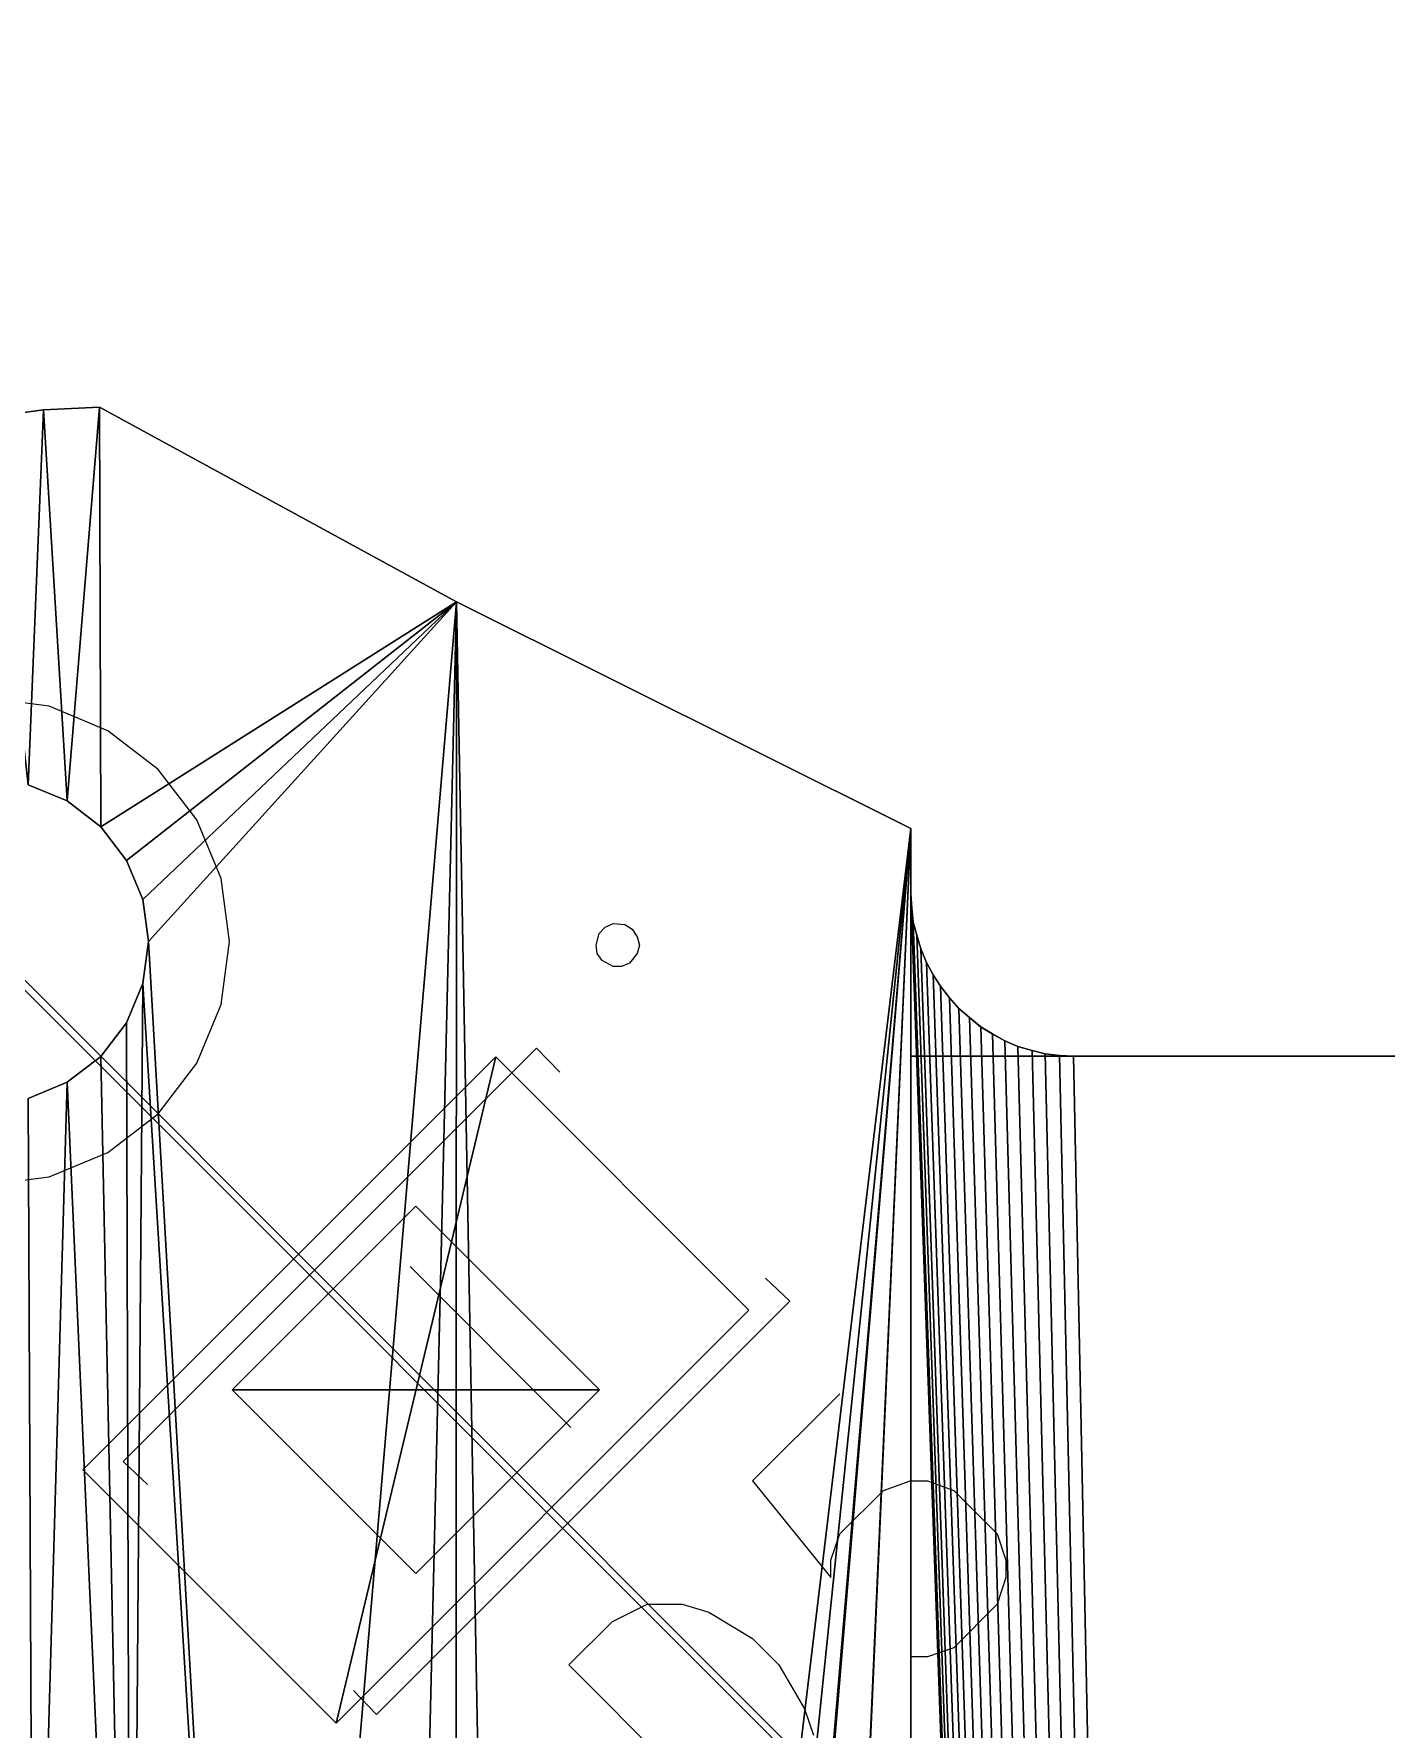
# Model space of a CAD drawing. Header units: metres. Extents: x 0 to 132, y 0 to 132.
# Drawn here: x 49.08 to 53.24, y 80.21 to 85.43 of the extents above; entities that cross this region are included whole.
import ezdxf

# ---------------------------------------------------------------- set-up
doc = ezdxf.new("R2010")
doc.units = ezdxf.units.M

msp = doc.modelspace()

# ---------------------------------------------------------------- linework, layer by layer
at = {"layer": 'Group#119'}
msp.add_line((37.4947, 94.0675, 8), (65.779, 65.7832, 8), dxfattribs=at)
at = {"layer": 'Group#28'}
for p, q in [((49.1065, 84.2704, 6.5), (48.9329, 84.2471, 6.5)), ((49.2788, 84.2788, 6.5), (49.1065, 84.2704, 6.5)), ((50.3785, 83.679, 6.5), (49.2788, 84.2788, 6.5)), ((51.7786, 82.9805, 6.5), (50.3785, 83.679, 6.5)), ((51.7786, 82.7795, 6.5), (51.7786, 82.9805, 6.5)), ((51.7786, 82.7795, 6.5), (51.7813, 82.7364, 6.5)), ((51.7813, 82.7364, 6.5), (51.7855, 82.6923, 6.5)), ((51.7855, 82.6923, 6.5), (51.7965, 82.6525, 6.5)), ((51.7965, 82.6525, 6.5), (51.8089, 82.6098, 6.5)), ((51.8089, 82.6098, 6.5), (51.8268, 82.5685, 6.5)), ((51.8268, 82.5685, 6.5), (51.8475, 82.5301, 6.5)), ((51.8475, 82.5301, 6.5), (51.8695, 82.4954, 6.5)), ((51.8695, 82.4954, 6.5), (51.8971, 82.4594, 6.5)), ((51.8971, 82.4594, 6.5), (51.926, 82.4267, 6.5)), ((51.926, 82.4267, 6.5), (51.9591, 82.3988, 6.5)), ((51.9591, 82.3988, 6.5), (51.9935, 82.3699, 6.5)), ((51.9935, 82.3699, 6.5), (52.0294, 82.348, 6.5)), ((52.0294, 82.348, 6.5), (52.068, 82.3271, 6.5)), ((52.068, 82.3271, 6.5), (52.1079, 82.3096, 6.5)), ((52.1079, 82.3096, 6.5), (52.152, 82.2968, 6.5)), ((52.152, 82.2968, 6.5), (52.192, 82.2874, 6.5)), ((52.192, 82.2874, 6.5), (52.2361, 82.2817, 6.5)), ((52.2361, 82.2817, 6.5), (52.2788, 82.2793, 6.5)), ((59.7795, 82.2793, 6.5), (52.2788, 82.2793, 6.5))]:
    msp.add_line(p, q, dxfattribs=at)
at = {"layer": 'Group#29'}
for p, q in [((49.1236, 83.3572, 8), (48.9295, 83.3827, 8)), ((49.1236, 83.3572, 6.5), (48.9295, 83.3827, 6.5)), ((49.3045, 83.2822, 8), (49.1236, 83.3572, 8)), ((49.3045, 83.2822, 6.5), (49.1236, 83.3572, 6.5)), ((49.4598, 83.163, 8), (49.3045, 83.2822, 8)), ((49.4598, 83.163, 6.5), (49.3045, 83.2822, 6.5)), ((49.579, 83.0077, 8), (49.4598, 83.163, 8)), ((49.579, 83.0077, 6.5), (49.4598, 83.163, 6.5)), ((49.6539, 82.8268, 8), (49.579, 83.0077, 8)), ((49.6539, 82.8268, 6.5), (49.579, 83.0077, 6.5)), ((49.6795, 82.6327, 8), (49.6539, 82.8268, 8)), ((49.6795, 82.6327, 6.5), (49.6539, 82.8268, 6.5)), ((48.9295, 82.6327, 8), (49.1062, 82.4559, 8)), ((49.6539, 82.4386, 8), (49.6795, 82.6327, 8)), ((49.6539, 82.4386, 6.5), (49.6795, 82.6327, 6.5)), ((49.579, 82.2577, 8), (49.6539, 82.4386, 8)), ((49.579, 82.2577, 6.5), (49.6539, 82.4386, 6.5)), ((49.4598, 82.1024, 8), (49.579, 82.2577, 8)), ((49.4598, 82.1024, 6.5), (49.579, 82.2577, 6.5)), ((49.3045, 81.9832, 8), (49.4598, 82.1024, 8)), ((49.3045, 81.9832, 6.5), (49.4598, 82.1024, 6.5)), ((49.1236, 81.9083, 8), (49.3045, 81.9832, 8)), ((49.1236, 81.9083, 6.5), (49.3045, 81.9832, 6.5)), ((48.9295, 81.8827, 8), (49.1236, 81.9083, 8)), ((48.9295, 81.8827, 6.5), (49.1236, 81.9083, 6.5))]:
    msp.add_line(p, q, dxfattribs=at)
at = {"layer": 'Group#32'}
msp.add_line((37.4816, 94.0503, 8), (65.7659, 65.7659, 8), dxfattribs=at)
at = {"layer": 'Group#5'}
for p, q in [((49.1065, 84.2704, 8), (48.9331, 84.2471, 8)), ((49.2791, 84.2788, 8), (49.1065, 84.2704, 8)), ((50.3786, 83.679, 8), (49.2791, 84.2788, 8)), ((51.7789, 82.9805, 8), (50.3786, 83.679, 8)), ((51.7789, 82.7795, 8), (51.7789, 82.9805, 8)), ((51.7789, 82.7795, 8), (51.7813, 82.7364, 8)), ((51.7813, 82.7364, 8), (51.7856, 82.6923, 8)), ((50.8088, 82.622, 8), (50.8182, 82.658, 8)), ((50.8182, 82.658, 8), (50.8363, 82.6772, 8)), ((50.8363, 82.6772, 8), (50.861, 82.6884, 8)), ((50.861, 82.6884, 8), (50.897, 82.6856, 8)), ((50.897, 82.6856, 8), (50.9202, 82.6705, 8)), ((50.9202, 82.6705, 8), (50.9354, 82.6472, 8)), ((51.7856, 82.6923, 8), (51.7965, 82.6525, 8)), ((51.7965, 82.6525, 8), (51.8092, 82.6098, 8)), ((50.8126, 82.596, 8), (50.8088, 82.622, 8)), ((50.8277, 82.5742, 8), (50.8126, 82.596, 8)), ((50.9354, 82.596, 8), (50.9121, 82.5657, 8)), ((50.9354, 82.6472, 8), (50.9421, 82.622, 8)), ((50.9421, 82.622, 8), (50.9354, 82.596, 8)), ((51.8092, 82.6098, 8), (51.8268, 82.5685, 8)), ((50.861, 82.5561, 8), (50.8277, 82.5742, 8)), ((50.8871, 82.5561, 8), (50.861, 82.5561, 8)), ((50.9121, 82.5657, 8), (50.8871, 82.5561, 8)), ((51.8268, 82.5685, 8), (51.8476, 82.5301, 8)), ((51.8476, 82.5301, 8), (51.8695, 82.4954, 8)), ((51.8695, 82.4954, 8), (51.8974, 82.4594, 8)), ((51.8974, 82.4594, 8), (51.9264, 82.4267, 8)), ((51.9264, 82.4267, 8), (51.9591, 82.3988, 8)), ((51.9591, 82.3988, 8), (51.9937, 82.3699, 8)), ((51.9937, 82.3699, 8), (52.0297, 82.348, 8)), ((52.0297, 82.348, 8), (52.0681, 82.3271, 8)), ((49.3522, 81.0318, 8), (50.6253, 82.3039, 8)), ((50.6253, 82.3039, 8), (50.697, 82.2309, 8)), ((52.0681, 82.3271, 8), (52.1081, 82.3096, 8)), ((52.1081, 82.3096, 8), (52.1522, 82.2968, 8)), ((52.1522, 82.2968, 8), (52.192, 82.2874, 8)), ((52.192, 82.2874, 8), (52.2361, 82.2817, 8)), ((52.2361, 82.2817, 8), (52.2791, 82.2793, 8)), ((59.7795, 82.2793, 8), (52.2791, 82.2793, 8)), ((50.2365, 81.6316, 8), (50.7314, 81.1365, 8)), ((51.4053, 81.5253, 8), (51.3309, 81.5956, 8)), ((50.1321, 80.2518, 8), (51.4053, 81.5253, 8)), ((51.5595, 81.2399, 8), (51.2911, 80.9715, 8)), ((49.4266, 80.9601, 8), (49.3522, 81.0318, 8)), ((51.2911, 80.9715, 8), (51.5319, 80.6737, 8)), ((51.5595, 80.8089, 8), (51.6945, 80.9425, 8)), ((51.6945, 80.9425, 8), (51.7762, 80.9715, 8)), ((51.7762, 80.9715, 8), (51.8297, 80.9715, 8)), ((51.8297, 80.9715, 8), (51.9112, 80.9425, 8)), ((51.9112, 80.9425, 8), (52.0445, 80.8089, 8)), ((51.5319, 80.7274, 8), (51.5595, 80.8089, 8)), ((52.0445, 80.8089, 8), (52.0711, 80.7274, 8)), ((51.5319, 80.6737, 8), (51.5319, 80.7274, 8)), ((52.0711, 80.7274, 8), (52.0711, 80.6737, 8)), ((52.0711, 80.6737, 8), (52.0445, 80.5922, 8)), ((50.8596, 80.5386, 8), (50.9657, 80.5922, 8)), ((50.9657, 80.5922, 8), (51.0744, 80.5922, 8)), ((51.0744, 80.5922, 8), (51.1559, 80.5675, 8)), ((51.1559, 80.5675, 8), (51.2911, 80.4864, 8)), ((52.0445, 80.5922, 8), (51.9112, 80.4575, 8)), ((50.7244, 80.4049, 8), (50.8596, 80.5386, 8)), ((51.2911, 80.4864, 8), (51.3722, 80.4049, 8)), ((51.9112, 80.4575, 8), (51.8297, 80.4296, 8)), ((51.2911, 79.8387, 8), (50.7244, 80.4049, 8)), ((51.3722, 80.4049, 8), (51.4508, 80.2697, 8)), ((51.8297, 80.4296, 8), (51.7762, 80.4296, 8)), ((50.0615, 80.3262, 8), (50.1321, 80.2518, 8)), ((51.4508, 80.2697, 8), (51.4783, 80.1886, 8))]:
    msp.add_line(p, q, dxfattribs=at)

# ---------------------------------------------------------------- meshes
at = {"layer": 'Group#103'}
mesh = msp.add_polyface(dxfattribs=at)
corners = [(49.0589, 83.1157, 6.5), (48.9331, 84.2471, 6.5), (49.1065, 84.2704, 6.5), (49.1795, 83.0657, 6.5), (49.2791, 84.2788, 6.5), (49.283, 82.9863, 6.5), (50.3786, 83.679, 6.5), (49.3625, 82.8827, 6.5), (49.4124, 82.7621, 6.5), (49.4295, 82.6327, 6.5), (49.7764, 76.5822, 6.5), (50.1762, 75.08, 6.5), (50.3759, 74.1815, 6.5), (50.5769, 72.9828, 6.5), (51.7789, 82.9805, 6.5), (50.6765, 72.2813, 6.5), (50.7785, 71.1691, 6.5), (50.7785, 70.9984, 6.5), (50.7785, 60.5693, 6.5), (52.9776, 49.0764, 6.5), (51.7789, 82.7795, 6.5), (51.7813, 82.7364, 6.5), (59.2765, 50.6763, 6.5), (59.7795, 82.2793, 6.5), (59.7795, 81.779, 6.5), (63.8589, 48.8394, 6.5), (63.8589, 82.7189, 6.5), (64.0186, 83.0289, 6.5), (64.0186, 48.5293, 6.5), (64.1097, 83.2494, 6.5), (64.1097, 48.3088, 6.5), (64.2087, 83.5386, 6.5), (64.2087, 48.0194, 6.5), (64.3491, 84.0802, 6.5), (64.3491, 47.4779, 6.5), (64.4582, 84.5804, 6.5), (64.4582, 46.9776, 6.5), (64.5188, 84.9, 6.5), (64.5188, 46.6579, 6.5), (64.5877, 85.3092, 6.5), (49.0762, 78.5804, 6.5), (49.0589, 82.1498, 6.5), (49.1795, 82.1997, 6.5), (49.3754, 77.7813, 6.5), (49.283, 82.2792, 6.5), (49.3625, 82.3827, 6.5), (49.4124, 82.5033, 6.5)]
mesh.append_faces([[corners[k] for k in face] for face in [(0, 2, 3), (3, 4, 5), (5, 6, 7), (7, 6, 8), (8, 6, 9), (10, 6, 11), (11, 6, 12), (12, 6, 13), (13, 14, 15), (15, 14, 16), (16, 14, 17), (40, 42, 43), (43, 46, 10)]], dxfattribs={"vtx0": -1, "vtx1": -1})
mesh.append_faces([[corners[k] for k in face] for face in [(9, 6, 10), (17, 14, 18)]], dxfattribs={"vtx0": -1, "vtx1": -1, "vtx2": -1})
mesh.append_faces([[corners[k] for k in face] for face in [(0, 1, 2), (3, 2, 4), (5, 4, 6), (13, 6, 14), (19, 20, 21), (22, 23, 24), (25, 26, 27), (28, 27, 29), (30, 29, 31), (32, 31, 33), (34, 33, 35), (36, 35, 37), (38, 37, 39), (40, 41, 42), (43, 42, 44), (43, 44, 45), (43, 45, 46), (10, 46, 9)]], dxfattribs={"vtx0": -1, "vtx2": -1})
mesh = msp.add_polyface(dxfattribs=at)
corners = [(49.0589, 82.1498, 8), (49.0762, 78.5804, 8), (49.1795, 82.1997, 8), (49.3754, 77.7813, 8), (49.283, 82.2792, 8), (49.3625, 82.3827, 8), (49.4124, 82.5033, 8), (49.7764, 76.5822, 8), (49.4295, 82.6327, 8), (64.0186, 83.0289, 8), (64.1097, 48.3088, 8), (64.1097, 83.2494, 8), (64.2087, 48.0194, 8), (64.2087, 83.5386, 8), (64.3491, 47.4779, 8), (64.3491, 84.0802, 8), (64.4582, 46.9776, 8), (64.4582, 84.5804, 8), (64.5188, 46.6579, 8), (64.5188, 84.9, 8), (64.5877, 46.2486, 8), (64.5877, 85.3092, 8), (51.7789, 82.7795, 8), (52.9776, 49.0764, 8), (51.7813, 82.7364, 8), (51.7856, 82.6923, 8), (51.7965, 82.6525, 8), (51.8092, 82.6098, 8), (59.7795, 82.2793, 8), (59.2765, 50.6763, 8), (59.7795, 81.779, 8), (48.9331, 84.2471, 8), (49.0589, 83.1157, 8), (49.1065, 84.2704, 8), (49.1795, 83.0657, 8), (49.2791, 84.2788, 8), (49.283, 82.9863, 8), (50.3786, 83.679, 8), (49.3625, 82.8827, 8), (49.4124, 82.7621, 8), (50.1762, 75.08, 8), (50.3759, 74.1815, 8), (50.5769, 72.9828, 8), (51.7789, 82.9805, 8), (50.6765, 72.2813, 8), (50.7785, 71.1691, 8)]
mesh.append_faces([[corners[k] for k in face] for face in [(0, 1, 2), (2, 3, 4), (4, 3, 5), (5, 3, 6), (6, 7, 8), (9, 10, 11), (11, 12, 13), (13, 14, 15), (15, 16, 17), (17, 18, 19), (19, 20, 21), (22, 23, 24), (24, 23, 25), (25, 23, 26), (26, 23, 27), (28, 29, 30), (31, 32, 33), (33, 34, 35), (35, 36, 37), (37, 42, 43)]], dxfattribs={"vtx0": -1, "vtx1": -1})
mesh.append_faces([[corners[k] for k in face] for face in [(37, 8, 7)]], dxfattribs={"vtx0": -1, "vtx1": -1, "vtx2": -1})
mesh.append_faces([[corners[k] for k in face] for face in [(2, 1, 3), (6, 3, 7), (33, 32, 34), (35, 34, 36), (37, 36, 38), (37, 38, 39), (37, 39, 8), (37, 7, 40), (37, 40, 41), (37, 41, 42), (43, 42, 44), (43, 44, 45)]], dxfattribs={"vtx0": -1, "vtx2": -1})
mesh = msp.add_polyface(dxfattribs=at)
corners = [(49.1795, 49.3666, 6.5), (49.0776, 52.9804, 6.5), (49.3782, 53.7797, 6.5), (49.283, 49.2872, 6.5), (49.3625, 49.1836, 6.5), (49.4124, 49.063, 6.5), (49.7794, 54.9786, 6.5), (49.4295, 48.9336, 6.5), (51.7762, 48.5762, 6.5), (51.7789, 82.7795, 6.5), (52.9776, 49.0764, 6.5), (59.7795, 82.2793, 6.5), (53.7771, 49.3754, 6.5), (54.9758, 49.7764, 6.5), (63.178, 49.7489, 6.5), (63.3103, 81.9484, 6.5), (63.3103, 49.6097, 6.5), (63.488, 82.1592, 6.5), (63.488, 49.3989, 6.5), (63.689, 82.4391, 6.5), (63.689, 49.1188, 6.5), (63.8589, 82.7189, 6.5), (63.8589, 48.8394, 6.5), (64.0186, 83.0289, 6.5), (64.0186, 48.5293, 6.5), (64.1097, 83.2494, 6.5), (64.1097, 48.3088, 6.5), (64.2087, 83.5386, 6.5), (64.2087, 48.0194, 6.5), (64.3491, 84.0802, 6.5), (64.3491, 47.4779, 6.5), (64.4582, 84.5804, 6.5), (64.4582, 46.9776, 6.5), (64.5188, 84.9, 6.5), (64.5188, 46.6579, 6.5), (64.5877, 85.3092, 6.5), (64.5877, 46.2486, 6.5), (49.1065, 47.2877, 6.5), (49.1795, 48.5006, 6.5), (49.2762, 47.278, 6.5), (49.283, 48.58, 6.5), (50.3759, 47.8775, 6.5), (49.3625, 48.6836, 6.5), (49.4124, 48.8042, 6.5), (50.1787, 56.4806, 6.5), (50.3786, 57.3791, 6.5), (50.5798, 58.578, 6.5), (50.6789, 59.2795, 6.5), (50.7785, 60.3888, 6.5)]
mesh.append_faces([[corners[k] for k in face] for face in [(0, 2, 3), (3, 2, 4), (4, 2, 5), (5, 6, 7), (8, 9, 10), (10, 11, 12), (12, 11, 13), (14, 15, 16), (16, 17, 18), (18, 19, 20), (20, 21, 22), (22, 23, 24), (24, 25, 26), (26, 27, 28), (28, 29, 30), (30, 31, 32), (32, 33, 34), (34, 35, 36), (37, 38, 39), (39, 40, 41), (41, 45, 8)]], dxfattribs={"vtx0": -1, "vtx1": -1})
mesh.append_faces([[corners[k] for k in face] for face in [(41, 7, 6)]], dxfattribs={"vtx0": -1, "vtx1": -1, "vtx2": -1})
mesh.append_faces([[corners[k] for k in face] for face in [(0, 1, 2), (5, 2, 6), (39, 38, 40), (41, 40, 42), (41, 42, 43), (41, 43, 7), (41, 6, 44), (41, 44, 45), (8, 45, 46), (8, 46, 47), (8, 47, 48)]], dxfattribs={"vtx0": -1, "vtx2": -1})
mesh = msp.add_polyface(dxfattribs=at)
corners = [(49.1795, 48.5006, 8), (49.2762, 47.278, 8), (49.283, 48.58, 8), (50.3759, 47.8775, 8), (49.3625, 48.6836, 8), (49.4124, 48.8042, 8), (49.4295, 48.9336, 8), (49.7794, 54.9786, 8), (50.1787, 56.4806, 8), (50.3786, 57.3791, 8), (51.7762, 48.5762, 8), (50.5798, 58.578, 8), (50.6789, 59.2795, 8), (50.7785, 60.3888, 8), (50.7785, 60.5693, 8), (50.7785, 70.9984, 8), (63.178, 81.8093, 8), (63.178, 49.7489, 8), (63.3103, 49.6097, 8), (63.3103, 81.9484, 8), (63.488, 49.3989, 8), (63.488, 82.1592, 8), (63.689, 49.1188, 8), (63.689, 82.4391, 8), (63.8589, 48.8394, 8), (63.8589, 82.7189, 8), (64.0186, 48.5293, 8), (64.0186, 83.0289, 8), (64.1097, 48.3088, 8), (64.1097, 83.2494, 8), (64.2087, 48.0194, 8), (64.2087, 83.5386, 8), (64.3491, 47.4779, 8), (64.3491, 84.0802, 8), (64.4582, 46.9776, 8), (64.4582, 84.5804, 8), (64.5188, 46.6579, 8), (64.5188, 84.9, 8), (64.5877, 46.2486, 8), (52.9776, 49.0764, 8), (51.7789, 82.7795, 8), (59.7795, 82.2793, 8), (53.7771, 49.3754, 8), (49.0776, 52.9804, 8), (49.1795, 49.3666, 8), (49.3782, 53.7797, 8), (49.283, 49.2872, 8), (49.3625, 49.1836, 8), (49.4124, 49.063, 8)]
mesh.append_faces([[corners[k] for k in face] for face in [(0, 1, 2), (2, 3, 4), (4, 3, 5), (5, 3, 6), (7, 3, 8), (8, 3, 9), (9, 10, 11), (11, 10, 12), (12, 10, 13), (13, 10, 14), (39, 40, 10), (43, 44, 45), (45, 48, 7)]], dxfattribs={"vtx0": -1, "vtx1": -1})
mesh.append_faces([[corners[k] for k in face] for face in [(6, 3, 7), (14, 10, 15)]], dxfattribs={"vtx0": -1, "vtx1": -1, "vtx2": -1})
mesh.append_faces([[corners[k] for k in face] for face in [(2, 1, 3), (9, 3, 10), (16, 17, 18), (19, 18, 20), (21, 20, 22), (23, 22, 24), (25, 24, 26), (27, 26, 28), (29, 28, 30), (31, 30, 32), (33, 32, 34), (35, 34, 36), (37, 36, 38), (41, 39, 42), (45, 44, 46), (45, 46, 47), (45, 47, 48), (7, 48, 6)]], dxfattribs={"vtx0": -1, "vtx2": -1})
mesh = msp.add_polyface(dxfattribs=at)
corners = [(48.9331, 84.2471, 8), (49.1065, 84.2704, 6.5), (48.9331, 84.2471, 6.5), (49.1065, 84.2704, 8)]
mesh.append_faces([[corners[k] for k in face] for face in [(0, 1, 2), (1, 0, 3)]], dxfattribs={"vtx0": -1})
mesh = msp.add_polyface(dxfattribs=at)
corners = [(49.1065, 84.2704, 8), (49.2791, 84.2788, 6.5), (49.1065, 84.2704, 6.5), (49.2791, 84.2788, 8)]
mesh.append_faces([[corners[k] for k in face] for face in [(0, 1, 2), (1, 0, 3)]], dxfattribs={"vtx0": -1})
mesh = msp.add_polyface(dxfattribs=at)
corners = [(49.2791, 84.2788, 8), (50.3786, 83.679, 6.5), (49.2791, 84.2788, 6.5), (50.3786, 83.679, 8)]
mesh.append_faces([[corners[k] for k in face] for face in [(0, 1, 2), (1, 0, 3)]], dxfattribs={"vtx0": -1})
mesh = msp.add_polyface(dxfattribs=at)
corners = [(50.3786, 83.679, 8), (51.7789, 82.9805, 6.5), (50.3786, 83.679, 6.5), (51.7789, 82.9805, 8)]
mesh.append_faces([[corners[k] for k in face] for face in [(0, 1, 2), (1, 0, 3)]], dxfattribs={"vtx0": -1})
mesh = msp.add_polyface(dxfattribs=at)
corners = [(49.1795, 83.0657, 8), (49.0589, 83.1157, 6.5), (49.1795, 83.0657, 6.5), (49.0589, 83.1157, 8)]
mesh.append_faces([[corners[k] for k in face] for face in [(0, 1, 2), (1, 0, 3)]], dxfattribs={"vtx0": -1})
mesh = msp.add_polyface(dxfattribs=at)
corners = [(49.283, 82.9863, 8), (49.1795, 83.0657, 6.5), (49.283, 82.9863, 6.5), (49.1795, 83.0657, 8)]
mesh.append_faces([[corners[k] for k in face] for face in [(0, 1, 2), (1, 0, 3)]], dxfattribs={"vtx0": -1})
mesh = msp.add_polyface(dxfattribs=at)
corners = [(59.7795, 81.779, 8), (60.3888, 50.7783, 8), (59.7852, 81.6922, 8), (51.8092, 82.6098, 8), (52.9776, 49.0764, 8), (51.8268, 82.5685, 8), (51.8476, 82.5301, 8), (51.8695, 82.4954, 8), (51.8974, 82.4594, 8), (51.9264, 82.4267, 8), (51.9591, 82.3988, 8), (51.9937, 82.3699, 8), (52.0297, 82.348, 8), (52.0681, 82.3271, 8), (52.1081, 82.3096, 8), (52.1522, 82.2968, 8), (52.192, 82.2874, 8), (52.2361, 82.2817, 8), (52.2791, 82.2793, 8), (59.7795, 82.2793, 8), (51.7789, 82.9805, 8), (50.7785, 71.1691, 8), (51.7762, 48.5762, 8), (51.7789, 82.7795, 8), (48.8395, 67.6992, 8), (49.1193, 63.6892, 8), (49.1193, 67.8702, 8), (49.3987, 63.488, 8), (49.3987, 68.0699, 8), (49.6097, 63.3103, 8), (49.6097, 68.2478, 8), (49.7491, 63.178, 8), (49.7491, 68.3801, 8), (49.9198, 63.0002, 8), (49.9198, 68.5579, 8), (50.0493, 62.8486, 8), (50.0493, 68.711, 8), (50.1787, 62.6805, 8), (50.1787, 68.8774, 8), (50.3275, 62.46, 8), (50.3275, 69.0994, 8), (50.4395, 62.2795, 8), (50.4395, 69.2786, 8), (50.529, 62.0989, 8), (50.529, 69.4591, 8), (50.6007, 61.9184, 8), (50.6007, 69.63, 8), (50.6789, 61.629, 8), (50.6789, 69.929, 8), (50.7192, 61.3906, 8), (50.7192, 70.1686, 8), (50.77, 60.9097, 8), (50.77, 70.6484, 8), (50.7785, 60.5693, 8), (50.7785, 70.9984, 8)]
mesh.append_faces([[corners[k] for k in face] for face in [(0, 1, 2), (3, 4, 5), (5, 4, 6), (6, 4, 7), (7, 4, 8), (8, 4, 9), (9, 4, 10), (10, 4, 11), (11, 4, 12), (12, 4, 13), (13, 4, 14), (14, 4, 15), (15, 4, 16), (16, 4, 17), (17, 4, 18), (18, 4, 19), (20, 22, 23), (24, 25, 26), (26, 27, 28), (28, 29, 30), (30, 31, 32), (32, 33, 34), (34, 35, 36), (36, 37, 38), (38, 39, 40), (40, 41, 42), (42, 43, 44), (44, 45, 46), (46, 47, 48), (48, 49, 50), (50, 51, 52), (52, 53, 54)]], dxfattribs={"vtx0": -1, "vtx1": -1})
mesh.append_faces([[corners[k] for k in face] for face in [(20, 21, 22)]], dxfattribs={"vtx0": -1, "vtx1": -1, "vtx2": -1})
mesh = msp.add_polyface(dxfattribs=at)
corners = [(50.7785, 60.3888, 6.5), (51.7789, 82.9805, 6.5), (51.7762, 48.5762, 6.5), (54.9758, 49.7764, 6.5), (59.7795, 82.2793, 6.5), (56.4779, 50.1761, 6.5), (57.3765, 50.3759, 6.5), (58.5753, 50.5771, 6.5), (59.2765, 50.6763, 6.5), (59.7795, 81.779, 6.5), (60.3888, 50.7783, 6.5), (60.4372, 80.8416, 6.5), (60.5695, 50.7783, 6.5), (60.6051, 80.7961, 6.5), (60.9095, 50.77, 6.5), (60.9195, 80.788, 6.5), (61.3894, 50.719, 6.5), (61.6289, 80.879, 6.5), (61.6289, 50.6791, 6.5), (61.9281, 80.9587, 6.5), (61.9186, 50.6005, 6.5), (62.0988, 50.5289, 6.5), (62.2795, 81.1189, 6.5), (62.2795, 50.4393, 6.5), (62.4586, 81.2304, 6.5), (62.4586, 50.3277, 6.5), (62.6805, 81.3792, 6.5), (62.6805, 50.1788, 6.5), (62.8474, 81.5101, 6.5), (62.8474, 50.0493, 6.5), (63.0002, 81.6397, 6.5), (63.0002, 49.9198, 6.5), (63.178, 81.8093, 6.5), (63.178, 49.7489, 6.5), (49.1193, 63.6892, 6.5), (49.1193, 67.8702, 6.5), (49.3987, 68.0699, 6.5), (49.3987, 63.488, 6.5), (49.6097, 68.2478, 6.5), (49.6097, 63.3103, 6.5), (49.7491, 68.3801, 6.5), (49.7491, 63.178, 6.5), (49.9198, 68.5579, 6.5), (49.9198, 63.0002, 6.5), (50.0493, 68.711, 6.5), (50.0493, 62.8486, 6.5), (50.1787, 68.8774, 6.5), (50.1787, 62.6805, 6.5), (50.3275, 69.0994, 6.5), (50.3275, 62.46, 6.5), (50.4395, 69.2786, 6.5), (50.4395, 62.2795, 6.5), (50.529, 69.4591, 6.5), (50.529, 62.0989, 6.5), (50.6007, 69.63, 6.5), (50.6007, 61.9184, 6.5), (50.6789, 69.929, 6.5), (50.6789, 61.629, 6.5), (50.7192, 70.1686, 6.5), (50.7192, 61.3906, 6.5), (50.77, 70.6484, 6.5), (50.77, 60.9097, 6.5), (50.7785, 70.9984, 6.5), (50.7785, 60.5693, 6.5)]
mesh.append_faces([[corners[k] for k in face] for face in [(3, 4, 5), (5, 4, 6), (6, 4, 7), (7, 4, 8), (8, 9, 10), (10, 11, 12), (12, 13, 14), (14, 15, 16), (16, 17, 18), (18, 19, 20), (20, 19, 21), (21, 22, 23), (23, 24, 25), (25, 26, 27), (27, 28, 29), (29, 30, 31), (31, 32, 33), (34, 36, 37), (37, 38, 39), (39, 40, 41), (41, 42, 43), (43, 44, 45), (45, 46, 47), (47, 48, 49), (49, 50, 51), (51, 52, 53), (53, 54, 55), (55, 56, 57), (57, 58, 59), (59, 60, 61), (61, 62, 63)]], dxfattribs={"vtx0": -1, "vtx1": -1})
mesh.append_faces([[corners[k] for k in face] for face in [(0, 1, 2)]], dxfattribs={"vtx0": -1, "vtx1": -1, "vtx2": -1})
mesh.append_faces([[corners[k] for k in face] for face in [(34, 35, 36)]], dxfattribs={"vtx0": -1, "vtx2": -1})
mesh = msp.add_polyface(dxfattribs=at)
corners = [(49.283, 82.9863, 8), (49.3625, 82.8827, 6.5), (49.3625, 82.8827, 8), (49.283, 82.9863, 6.5)]
mesh.append_faces([[corners[k] for k in face] for face in [(0, 1, 2), (1, 0, 3)]], dxfattribs={"vtx0": -1})
mesh = msp.add_polyface(dxfattribs=at)
corners = [(50.7785, 60.5693, 6.5), (51.7789, 82.9805, 6.5), (50.7785, 60.3888, 6.5), (51.7762, 48.5762, 6.5), (51.7789, 82.7795, 6.5), (52.9776, 49.0764, 6.5), (51.7813, 82.7364, 6.5), (51.7856, 82.6923, 6.5), (51.7965, 82.6525, 6.5), (51.8092, 82.6098, 6.5), (51.8268, 82.5685, 6.5), (51.8476, 82.5301, 6.5), (51.8695, 82.4954, 6.5), (51.8974, 82.4594, 6.5), (51.9264, 82.4267, 6.5), (51.9591, 82.3988, 6.5), (51.9937, 82.3699, 6.5), (52.0297, 82.348, 6.5), (52.0681, 82.3271, 6.5), (52.1081, 82.3096, 6.5), (52.1522, 82.2968, 6.5), (52.192, 82.2874, 6.5), (52.2361, 82.2817, 6.5), (52.2791, 82.2793, 6.5), (59.7795, 82.2793, 6.5), (49.3987, 63.488, 6.5), (49.3987, 68.0699, 6.5), (49.6097, 68.2478, 6.5), (49.6097, 63.3103, 6.5), (49.7491, 68.3801, 6.5), (49.7491, 63.178, 6.5), (49.9198, 68.5579, 6.5), (49.9198, 63.0002, 6.5), (50.0493, 68.711, 6.5), (50.0493, 62.8486, 6.5), (50.1787, 68.8774, 6.5), (50.1787, 62.6805, 6.5), (50.3275, 69.0994, 6.5), (50.3275, 62.46, 6.5), (50.4395, 69.2786, 6.5), (50.4395, 62.2795, 6.5), (50.529, 69.4591, 6.5), (50.529, 62.0989, 6.5), (50.6007, 69.63, 6.5), (50.6007, 61.9184, 6.5), (50.6789, 69.929, 6.5), (50.6789, 61.629, 6.5), (50.7192, 70.1686, 6.5), (50.7192, 61.3906, 6.5), (50.77, 70.6484, 6.5), (50.77, 60.9097, 6.5), (50.7785, 70.9984, 6.5)]
mesh.append_faces([[corners[k] for k in face] for face in [(0, 1, 2)]], dxfattribs={"vtx0": -1, "vtx1": -1})
mesh.append_faces([[corners[k] for k in face] for face in [(3, 1, 4), (5, 6, 7), (5, 7, 8), (5, 8, 9), (5, 9, 10), (5, 10, 11), (5, 11, 12), (5, 12, 13), (5, 13, 14), (5, 14, 15), (5, 15, 16), (5, 16, 17), (5, 17, 18), (5, 18, 19), (5, 19, 20), (5, 20, 21), (5, 21, 22), (5, 22, 23), (5, 23, 24), (25, 26, 27), (28, 27, 29), (30, 29, 31), (32, 31, 33), (34, 33, 35), (36, 35, 37), (38, 37, 39), (40, 39, 41), (42, 41, 43), (44, 43, 45), (46, 45, 47), (48, 47, 49), (50, 49, 51)]], dxfattribs={"vtx0": -1, "vtx2": -1})
mesh = msp.add_polyface(dxfattribs=at)
corners = [(51.7789, 82.9805, 6.5), (51.7789, 82.7795, 8), (51.7789, 82.7795, 6.5), (51.7789, 82.9805, 8)]
mesh.append_faces([[corners[k] for k in face] for face in [(0, 1, 2), (1, 0, 3)]], dxfattribs={"vtx0": -1})
mesh = msp.add_polyface(dxfattribs=at)
corners = [(49.3625, 82.8827, 8), (49.4124, 82.7621, 6.5), (49.4124, 82.7621, 8), (49.3625, 82.8827, 6.5)]
mesh.append_faces([[corners[k] for k in face] for face in [(0, 1, 2), (1, 0, 3)]], dxfattribs={"vtx0": -1})
mesh = msp.add_polyface(dxfattribs=at)
corners = [(49.4124, 82.7621, 8), (49.4295, 82.6327, 6.5), (49.4295, 82.6327, 8), (49.4124, 82.7621, 6.5)]
mesh.append_faces([[corners[k] for k in face] for face in [(0, 1, 2), (1, 0, 3)]], dxfattribs={"vtx0": -1})
mesh = msp.add_polyface(dxfattribs=at)
corners = [(51.7789, 82.7795, 6.5), (51.7813, 82.7364, 8), (51.7813, 82.7364, 6.5), (51.7789, 82.7795, 8)]
mesh.append_faces([[corners[k] for k in face] for face in [(0, 1, 2), (1, 0, 3)]], dxfattribs={"vtx0": -1})
mesh = msp.add_polyface(dxfattribs=at)
corners = [(51.7813, 82.7364, 6.5), (51.7856, 82.6923, 8), (51.7856, 82.6923, 6.5), (51.7813, 82.7364, 8)]
mesh.append_faces([[corners[k] for k in face] for face in [(0, 1, 2), (1, 0, 3)]], dxfattribs={"vtx0": -1})
mesh = msp.add_polyface(dxfattribs=at)
corners = [(51.7856, 82.6923, 6.5), (51.7965, 82.6525, 8), (51.7965, 82.6525, 6.5), (51.7856, 82.6923, 8)]
mesh.append_faces([[corners[k] for k in face] for face in [(0, 1, 2), (1, 0, 3)]], dxfattribs={"vtx0": -1})
mesh = msp.add_polyface(dxfattribs=at)
corners = [(51.7965, 82.6525, 6.5), (51.8092, 82.6098, 8), (51.8092, 82.6098, 6.5), (51.7965, 82.6525, 8)]
mesh.append_faces([[corners[k] for k in face] for face in [(0, 1, 2), (1, 0, 3)]], dxfattribs={"vtx0": -1})
mesh = msp.add_polyface(dxfattribs=at)
corners = [(49.4295, 82.6327, 8), (49.4124, 82.5033, 6.5), (49.4124, 82.5033, 8), (49.4295, 82.6327, 6.5)]
mesh.append_faces([[corners[k] for k in face] for face in [(0, 1, 2), (1, 0, 3)]], dxfattribs={"vtx0": -1})
mesh = msp.add_polyface(dxfattribs=at)
corners = [(51.8092, 82.6098, 6.5), (51.8268, 82.5685, 8), (51.8268, 82.5685, 6.5), (51.8092, 82.6098, 8)]
mesh.append_faces([[corners[k] for k in face] for face in [(0, 1, 2), (1, 0, 3)]], dxfattribs={"vtx0": -1})
mesh = msp.add_polyface(dxfattribs=at)
corners = [(51.8268, 82.5685, 6.5), (51.8476, 82.5301, 8), (51.8476, 82.5301, 6.5), (51.8268, 82.5685, 8)]
mesh.append_faces([[corners[k] for k in face] for face in [(0, 1, 2), (1, 0, 3)]], dxfattribs={"vtx0": -1})
mesh = msp.add_polyface(dxfattribs=at)
corners = [(49.4124, 82.5033, 8), (49.3625, 82.3827, 6.5), (49.3625, 82.3827, 8), (49.4124, 82.5033, 6.5)]
mesh.append_faces([[corners[k] for k in face] for face in [(0, 1, 2), (1, 0, 3)]], dxfattribs={"vtx0": -1})
mesh = msp.add_polyface(dxfattribs=at)
corners = [(51.8476, 82.5301, 6.5), (51.8695, 82.4954, 8), (51.8695, 82.4954, 6.5), (51.8476, 82.5301, 8)]
mesh.append_faces([[corners[k] for k in face] for face in [(0, 1, 2), (1, 0, 3)]], dxfattribs={"vtx0": -1})
mesh = msp.add_polyface(dxfattribs=at)
corners = [(51.8695, 82.4954, 6.5), (51.8974, 82.4594, 8), (51.8974, 82.4594, 6.5), (51.8695, 82.4954, 8)]
mesh.append_faces([[corners[k] for k in face] for face in [(0, 1, 2), (1, 0, 3)]], dxfattribs={"vtx0": -1})
mesh = msp.add_polyface(dxfattribs=at)
corners = [(51.8974, 82.4594, 6.5), (51.9264, 82.4267, 8), (51.9264, 82.4267, 6.5), (51.8974, 82.4594, 8)]
mesh.append_faces([[corners[k] for k in face] for face in [(0, 1, 2), (1, 0, 3)]], dxfattribs={"vtx0": -1})
mesh = msp.add_polyface(dxfattribs=at)
corners = [(51.9264, 82.4267, 8), (51.9591, 82.3988, 6.5), (51.9264, 82.4267, 6.5), (51.9591, 82.3988, 8)]
mesh.append_faces([[corners[k] for k in face] for face in [(0, 1, 2), (1, 0, 3)]], dxfattribs={"vtx0": -1})
mesh = msp.add_polyface(dxfattribs=at)
corners = [(51.9591, 82.3988, 8), (51.9937, 82.3699, 6.5), (51.9591, 82.3988, 6.5), (51.9937, 82.3699, 8)]
mesh.append_faces([[corners[k] for k in face] for face in [(0, 1, 2), (1, 0, 3)]], dxfattribs={"vtx0": -1})
mesh = msp.add_polyface(dxfattribs=at)
corners = [(49.3625, 82.3827, 8), (49.283, 82.2792, 6.5), (49.283, 82.2792, 8), (49.3625, 82.3827, 6.5)]
mesh.append_faces([[corners[k] for k in face] for face in [(0, 1, 2), (1, 0, 3)]], dxfattribs={"vtx0": -1})
mesh = msp.add_polyface(dxfattribs=at)
corners = [(51.9937, 82.3699, 8), (52.0297, 82.348, 6.5), (51.9937, 82.3699, 6.5), (52.0297, 82.348, 8)]
mesh.append_faces([[corners[k] for k in face] for face in [(0, 1, 2), (1, 0, 3)]], dxfattribs={"vtx0": -1})
mesh = msp.add_polyface(dxfattribs=at)
corners = [(52.0297, 82.348, 8), (52.0681, 82.3271, 6.5), (52.0297, 82.348, 6.5), (52.0681, 82.3271, 8)]
mesh.append_faces([[corners[k] for k in face] for face in [(0, 1, 2), (1, 0, 3)]], dxfattribs={"vtx0": -1})
mesh = msp.add_polyface(dxfattribs=at)
corners = [(52.0681, 82.3271, 8), (52.1081, 82.3096, 6.5), (52.0681, 82.3271, 6.5), (52.1081, 82.3096, 8)]
mesh.append_faces([[corners[k] for k in face] for face in [(0, 1, 2), (1, 0, 3)]], dxfattribs={"vtx0": -1})
mesh = msp.add_polyface(dxfattribs=at)
corners = [(52.1081, 82.3096, 8), (52.1522, 82.2968, 6.5), (52.1081, 82.3096, 6.5), (52.1522, 82.2968, 8)]
mesh.append_faces([[corners[k] for k in face] for face in [(0, 1, 2), (1, 0, 3)]], dxfattribs={"vtx0": -1})
mesh = msp.add_polyface(dxfattribs=at)
corners = [(52.1522, 82.2968, 8), (52.192, 82.2874, 6.5), (52.1522, 82.2968, 6.5), (52.192, 82.2874, 8)]
mesh.append_faces([[corners[k] for k in face] for face in [(0, 1, 2), (1, 0, 3)]], dxfattribs={"vtx0": -1})
mesh = msp.add_polyface(dxfattribs=at)
corners = [(52.192, 82.2874, 8), (52.2361, 82.2817, 6.5), (52.192, 82.2874, 6.5), (52.2361, 82.2817, 8)]
mesh.append_faces([[corners[k] for k in face] for face in [(0, 1, 2), (1, 0, 3)]], dxfattribs={"vtx0": -1})
mesh = msp.add_polyface(dxfattribs=at)
corners = [(50.7785, 70.9984, 8), (51.7762, 48.5762, 8), (50.7785, 71.1691, 8), (60.3888, 50.7783, 8), (59.7795, 81.779, 8), (59.2765, 50.6763, 8), (60.4372, 80.8416, 8), (60.5695, 50.7783, 8), (60.6051, 80.7961, 8), (60.9095, 50.77, 8), (60.9195, 80.788, 8), (61.3894, 50.719, 8), (61.3894, 80.8392, 8), (61.6289, 50.6791, 8), (61.6289, 80.879, 8), (61.9186, 50.6005, 8), (61.9281, 80.9587, 8), (62.0988, 50.5289, 8), (62.0988, 81.0294, 8), (62.2795, 50.4393, 8), (62.2795, 81.1189, 8), (62.4586, 50.3277, 8), (62.4586, 81.2304, 8), (62.6805, 50.1788, 8), (62.6805, 81.3792, 8), (62.8474, 50.0493, 8), (62.8474, 81.5101, 8), (63.0002, 49.9198, 8), (63.0002, 81.6397, 8), (63.178, 49.7489, 8), (59.7795, 82.2793, 8), (53.7771, 49.3754, 8), (54.9758, 49.7764, 8), (56.4779, 50.1761, 8), (57.3765, 50.3759, 8), (58.5753, 50.5771, 8), (49.1193, 67.8702, 8), (49.1193, 63.6892, 8), (49.3987, 63.488, 8), (49.3987, 68.0699, 8), (49.6097, 63.3103, 8), (49.6097, 68.2478, 8), (49.7491, 63.178, 8), (49.7491, 68.3801, 8), (49.9198, 63.0002, 8), (49.9198, 68.5579, 8), (50.0493, 62.8486, 8), (50.0493, 68.711, 8), (50.1787, 62.6805, 8), (50.1787, 68.8774, 8), (50.3275, 62.46, 8), (50.3275, 69.0994, 8), (50.4395, 62.2795, 8), (50.4395, 69.2786, 8), (50.529, 62.0989, 8), (50.529, 69.4591, 8), (50.6007, 61.9184, 8), (50.6007, 69.63, 8), (50.6789, 61.629, 8), (50.6789, 69.929, 8), (50.7192, 61.3906, 8), (50.7192, 70.1686, 8), (50.77, 60.9097, 8), (50.77, 70.6484, 8), (50.7785, 60.5693, 8)]
mesh.append_faces([[corners[k] for k in face] for face in [(0, 1, 2), (3, 4, 5)]], dxfattribs={"vtx0": -1, "vtx1": -1})
mesh.append_faces([[corners[k] for k in face] for face in [(6, 3, 7), (8, 7, 9), (10, 9, 11), (12, 11, 13), (14, 13, 15), (16, 15, 17), (18, 17, 19), (20, 19, 21), (22, 21, 23), (24, 23, 25), (26, 25, 27), (28, 27, 29), (30, 31, 32), (30, 32, 33), (30, 33, 34), (30, 34, 35), (30, 35, 5), (36, 37, 38), (39, 38, 40), (41, 40, 42), (43, 42, 44), (45, 44, 46), (47, 46, 48), (49, 48, 50), (51, 50, 52), (53, 52, 54), (55, 54, 56), (57, 56, 58), (59, 58, 60), (61, 60, 62), (63, 62, 64)]], dxfattribs={"vtx0": -1, "vtx2": -1})
mesh = msp.add_polyface(dxfattribs=at)
corners = [(49.1795, 82.1997, 8), (49.283, 82.2792, 6.5), (49.1795, 82.1997, 6.5), (49.283, 82.2792, 8)]
mesh.append_faces([[corners[k] for k in face] for face in [(0, 1, 2), (1, 0, 3)]], dxfattribs={"vtx0": -1})
mesh = msp.add_polyface(dxfattribs=at)
corners = [(52.2361, 82.2817, 8), (52.2791, 82.2793, 6.5), (52.2361, 82.2817, 6.5), (52.2791, 82.2793, 8)]
mesh.append_faces([[corners[k] for k in face] for face in [(0, 1, 2), (1, 0, 3)]], dxfattribs={"vtx0": -1})
mesh = msp.add_polyface(dxfattribs=at)
corners = [(52.2791, 82.2793, 8), (59.7795, 82.2793, 6.5), (52.2791, 82.2793, 6.5), (59.7795, 82.2793, 8)]
mesh.append_faces([[corners[k] for k in face] for face in [(0, 1, 2), (1, 0, 3)]], dxfattribs={"vtx0": -1})
mesh = msp.add_polyface(dxfattribs=at)
corners = [(49.0589, 82.1498, 8), (49.1795, 82.1997, 6.5), (49.0589, 82.1498, 6.5), (49.1795, 82.1997, 8)]
mesh.append_faces([[corners[k] for k in face] for face in [(0, 1, 2), (1, 0, 3)]], dxfattribs={"vtx0": -1})
at = {"layer": 'Group#29'}
mesh = msp.add_polyface(dxfattribs=at)
corners = [(49.1795, 83.0657, 6.5), (49.0589, 83.1157, 8), (49.0589, 83.1157, 6.5), (49.1795, 83.0657, 8)]
mesh.append_faces([[corners[k] for k in face] for face in [(0, 1, 2), (1, 0, 3)]], dxfattribs={"vtx0": -1})
mesh = msp.add_polyface(dxfattribs=at)
corners = [(49.283, 82.9863, 8), (49.1795, 83.0657, 6.5), (49.283, 82.9863, 6.5), (49.1795, 83.0657, 8)]
mesh.append_faces([[corners[k] for k in face] for face in [(0, 1, 2), (1, 0, 3)]], dxfattribs={"vtx0": -1})
mesh = msp.add_polyface(dxfattribs=at)
corners = [(49.3625, 82.8827, 8), (49.283, 82.9863, 6.5), (49.3625, 82.8827, 6.5), (49.283, 82.9863, 8)]
mesh.append_faces([[corners[k] for k in face] for face in [(0, 1, 2), (1, 0, 3)]], dxfattribs={"vtx0": -1})
mesh = msp.add_polyface(dxfattribs=at)
corners = [(49.4124, 82.7621, 8), (49.3625, 82.8827, 6.5), (49.4124, 82.7621, 6.5), (49.3625, 82.8827, 8)]
mesh.append_faces([[corners[k] for k in face] for face in [(0, 1, 2), (1, 0, 3)]], dxfattribs={"vtx0": -1})
mesh = msp.add_polyface(dxfattribs=at)
corners = [(49.4295, 82.6327, 8), (49.4124, 82.7621, 6.5), (49.4295, 82.6327, 6.5), (49.4124, 82.7621, 8)]
mesh.append_faces([[corners[k] for k in face] for face in [(0, 1, 2), (1, 0, 3)]], dxfattribs={"vtx0": -1})
mesh = msp.add_polyface(dxfattribs=at)
corners = [(49.4124, 82.5033, 8), (49.4295, 82.6327, 6.5), (49.4124, 82.5033, 6.5), (49.4295, 82.6327, 8)]
mesh.append_faces([[corners[k] for k in face] for face in [(0, 1, 2), (1, 0, 3)]], dxfattribs={"vtx0": -1})
mesh = msp.add_polyface(dxfattribs=at)
corners = [(49.3625, 82.3827, 8), (49.4124, 82.5033, 6.5), (49.3625, 82.3827, 6.5), (49.4124, 82.5033, 8)]
mesh.append_faces([[corners[k] for k in face] for face in [(0, 1, 2), (1, 0, 3)]], dxfattribs={"vtx0": -1})
mesh = msp.add_polyface(dxfattribs=at)
corners = [(49.3625, 82.3827, 8), (49.283, 82.2792, 6.5), (49.283, 82.2792, 8), (49.3625, 82.3827, 6.5)]
mesh.append_faces([[corners[k] for k in face] for face in [(0, 1, 2), (1, 0, 3)]], dxfattribs={"vtx0": -1})
mesh = msp.add_polyface(dxfattribs=at)
corners = [(49.283, 82.2792, 8), (49.1795, 82.1997, 6.5), (49.1795, 82.1997, 8), (49.283, 82.2792, 6.5)]
mesh.append_faces([[corners[k] for k in face] for face in [(0, 1, 2), (1, 0, 3)]], dxfattribs={"vtx0": -1})
mesh = msp.add_polyface(dxfattribs=at)
corners = [(49.1795, 82.1997, 8), (49.0589, 82.1498, 6.5), (49.0589, 82.1498, 8), (49.1795, 82.1997, 6.5)]
mesh.append_faces([[corners[k] for k in face] for face in [(0, 1, 2), (1, 0, 3)]], dxfattribs={"vtx0": -1})
at = {"layer": 'Group#33'}
mesh = msp.add_polyface(dxfattribs=at)
corners = [(49.6882, 81.2518, 8.1), (50.8196, 81.2518, 8.1), (50.2539, 80.6861, 8.1), (50.2539, 81.8175, 8.1)]
mesh.append_faces([[corners[k] for k in face] for face in [(0, 1, 2), (1, 0, 3)]], dxfattribs={"vtx0": -1})
mesh = msp.add_polyface(dxfattribs=at)
corners = [(50.8196, 81.2518, 8.3), (49.6882, 81.2518, 8.3), (50.2539, 80.6861, 8.3), (50.2539, 81.8175, 8.3)]
mesh.append_faces([[corners[k] for k in face] for face in [(0, 1, 2), (1, 0, 3)]], dxfattribs={"vtx0": -1})
mesh = msp.add_polyface(dxfattribs=at)
corners = [(49.6882, 81.2518, 8.1), (50.2539, 81.8175, 8.3), (50.2539, 81.8175, 8.1), (49.6882, 81.2518, 8.3)]
mesh.append_faces([[corners[k] for k in face] for face in [(0, 1, 2), (1, 0, 3)]], dxfattribs={"vtx0": -1})
mesh = msp.add_polyface(dxfattribs=at)
corners = [(50.2539, 81.8175, 8.3), (50.8196, 81.2518, 8.1), (50.2539, 81.8175, 8.1), (50.8196, 81.2518, 8.3)]
mesh.append_faces([[corners[k] for k in face] for face in [(0, 1, 2), (1, 0, 3)]], dxfattribs={"vtx0": -1})
mesh = msp.add_polyface(dxfattribs=at)
corners = [(50.2539, 80.6861, 8.3), (49.6882, 81.2518, 8.1), (50.2539, 80.6861, 8.1), (49.6882, 81.2518, 8.3)]
mesh.append_faces([[corners[k] for k in face] for face in [(0, 1, 2), (1, 0, 3)]], dxfattribs={"vtx0": -1})
mesh = msp.add_polyface(dxfattribs=at)
corners = [(50.2539, 80.6861, 8.3), (50.8196, 81.2518, 8.1), (50.8196, 81.2518, 8.3), (50.2539, 80.6861, 8.1)]
mesh.append_faces([[corners[k] for k in face] for face in [(0, 1, 2), (1, 0, 3)]], dxfattribs={"vtx0": -1})
at = {"layer": 'Group#34'}
mesh = msp.add_polyface(dxfattribs=at)
corners = [(50.4999, 82.2777, 8.1), (50.008, 80.2258, 8.1), (51.2795, 81.4977, 8.1), (49.228, 81.0058, 8.1)]
mesh.append_faces([[corners[k] for k in face] for face in [(0, 1, 2), (1, 0, 3)]], dxfattribs={"vtx0": -1})
mesh = msp.add_polyface(dxfattribs=at)
corners = [(49.228, 81.0058, 8.1), (50.4999, 82.2777, 8), (49.228, 81.0058, 8), (50.4999, 82.2777, 8.1)]
mesh.append_faces([[corners[k] for k in face] for face in [(0, 1, 2), (1, 0, 3)]], dxfattribs={"vtx0": -1})
mesh = msp.add_polyface(dxfattribs=at)
corners = [(50.008, 80.2258, 8), (50.4999, 82.2777, 8), (51.2795, 81.4977, 8), (49.228, 81.0058, 8)]
mesh.append_faces([[corners[k] for k in face] for face in [(0, 1, 2), (1, 0, 3)]], dxfattribs={"vtx0": -1})
mesh = msp.add_polyface(dxfattribs=at)
corners = [(51.2795, 81.4977, 8.1), (50.4999, 82.2777, 8), (50.4999, 82.2777, 8.1), (51.2795, 81.4977, 8)]
mesh.append_faces([[corners[k] for k in face] for face in [(0, 1, 2), (1, 0, 3)]], dxfattribs={"vtx0": -1})
mesh = msp.add_polyface(dxfattribs=at)
corners = [(50.008, 80.2258, 8.1), (51.2795, 81.4977, 8), (51.2795, 81.4977, 8.1), (50.008, 80.2258, 8)]
mesh.append_faces([[corners[k] for k in face] for face in [(0, 1, 2), (1, 0, 3)]], dxfattribs={"vtx0": -1})
mesh = msp.add_polyface(dxfattribs=at)
corners = [(50.008, 80.2258, 8), (49.228, 81.0058, 8.1), (49.228, 81.0058, 8), (50.008, 80.2258, 8.1)]
mesh.append_faces([[corners[k] for k in face] for face in [(0, 1, 2), (1, 0, 3)]], dxfattribs={"vtx0": -1})
at = {"layer": 'Group#76'}
mesh = msp.add_polyface(dxfattribs=at)
corners = [(51.7786, 82.2793, 6.5), (58.7786, 82.2793, 4), (51.7786, 82.2793, 4), (58.7786, 82.2793, 6.5)]
mesh.append_faces([[corners[k] for k in face] for face in [(0, 1, 2), (1, 0, 3)]], dxfattribs={"vtx0": -1})
mesh = msp.add_polyface(dxfattribs=at)
corners = [(51.7786, 77.2793, 6.5), (58.7786, 82.2793, 6.5), (51.7786, 82.2793, 6.5), (58.7786, 77.2793, 6.5)]
mesh.append_faces([[corners[k] for k in face] for face in [(0, 1, 2), (1, 0, 3)]], dxfattribs={"vtx0": -1})
mesh = msp.add_polyface(dxfattribs=at)
corners = [(58.7786, 82.2793, 4), (51.7786, 77.2793, 4), (51.7786, 82.2793, 4), (58.7786, 77.2793, 4)]
mesh.append_faces([[corners[k] for k in face] for face in [(0, 1, 2), (1, 0, 3)]], dxfattribs={"vtx0": -1})
mesh = msp.add_polyface(dxfattribs=at)
corners = [(51.7786, 82.2793, 6.5), (51.7786, 77.2793, 4), (51.7786, 77.2793, 6.5), (51.7786, 82.2793, 4)]
mesh.append_faces([[corners[k] for k in face] for face in [(0, 1, 2), (1, 0, 3)]], dxfattribs={"vtx0": -1})

doc.saveas('drawing.dxf')
